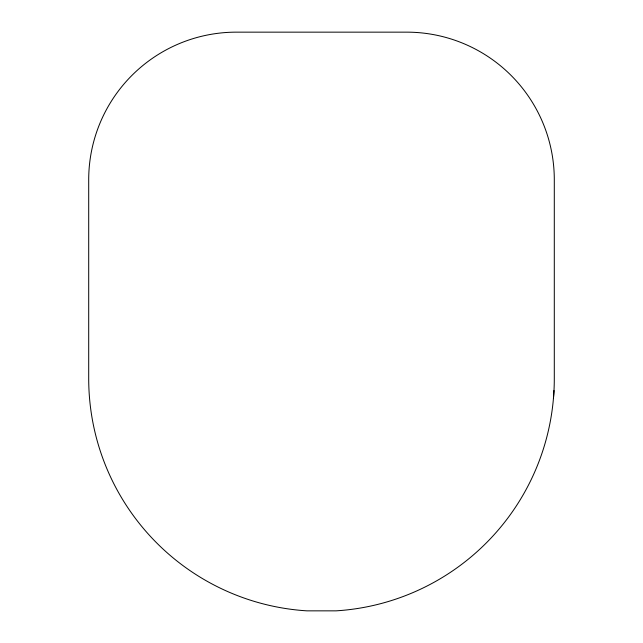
<?xml version="1.0" encoding="UTF-8"?>
<svg xmlns="http://www.w3.org/2000/svg" width="643" height="643" viewBox="0 0 643 643"><rect width="100%" height="100%" fill="white"/><g stroke="black" fill="none" stroke-linecap="round" stroke-linejoin="round"><path stroke-width="0.96" d="M553.438 398.499A232.798 232.798 0 0 0 554.298 378.51L554.298 179.775A147.625 147.625 0 0 0 406.673 32.15L236.327 32.15A147.625 147.625 0 0 0 88.702 179.775L88.702 378.51A232.798 232.798 0 0 0 306.952 610.85L336.048 610.85A232.798 232.798 0 0 0 553.985 390.51"/></g></svg>
